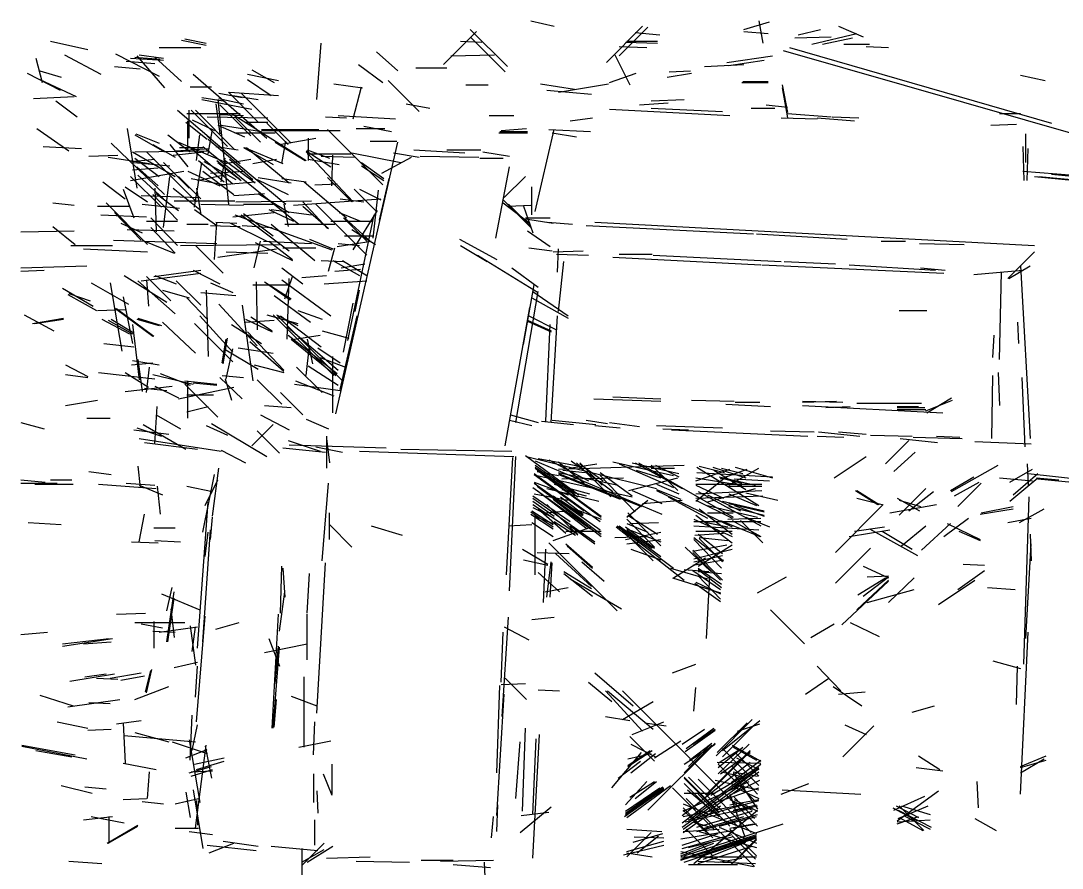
# Model space of a CAD drawing. Header units: metres. Extents: x 0 to 426, y 680 to 1000.
# Drawn here: x 0 to 244.5, y 801.1 to 1000 of the extents above; entities that cross this region are included whole.
import ezdxf

# ---------------------------------------------------------------- set-up
doc = ezdxf.new("R2010")
doc.units = ezdxf.units.M
for name, color, linetype in [('BRIDGE', 6, 'Continuous'), ('CREASE', 3, 'Continuous'), ('CUT', 7, 'Continuous'), ('FOLD', 1, 'Continuous'), ('SLOT', 5, 'Continuous')]:
    doc.layers.add(name, color=color, linetype=linetype)

msp = doc.modelspace()

# ---------------------------------------------------------------- linework, layer by layer
at = {"layer": 'BRIDGE'}
for p, q in [((166.25, 989.5), (174.5, 990.75)), ((4.5, 986.25), (13, 982.25)), ((148, 981.25), (155.75, 981.5)), ((171.5, 979.5), (177, 979.5)), ((36.5, 969.5), (44.25, 970)), ((44.5, 964.25), (52.5, 964.75)), ((66.25, 956.5), (72.25, 951.25)), ((52, 952), (59, 951.5)), ((48.25, 945.75), (58, 945.5)), ((66, 939.75), (71.75, 940.25)), ((0.75, 931), (7.75, 927.25)), ((52.75, 929.25), (59.5, 929.75)), ((64.75, 918.75), (70.75, 912.75)), ((67.5, 919), (74.5, 914.5)), ((191, 892.75), (198.5, 897.75)), ((238.5, 892.75), (243.75, 892.25)), ((24.75, 891.5), (31.5, 891)), ((196.25, 888), (202.25, 886.5)), ((121.5, 885.5), (128, 879.75)), ((190.75, 843.75), (197.5, 839.25)), ((40.25, 828.75), (41.5, 834.75)), ((143, 832), (148.75, 826.25))]:
    msp.add_line(p, q, dxfattribs=at)
at = {"layer": 'CREASE'}
for p, q in [((105.5, 998), (114.25, 989.25)), ((119.75, 1000), (125.25, 998.75)), ((137.5, 990.25), (146, 998.75)), ((140.5, 991.75), (147.25, 998.5)), ((169.75, 998), (175.75, 999.75)), ((173.25, 1000), (174.25, 994.75)), ((182.5, 996.75), (187.75, 998)), ((7, 995.25), (15.75, 993.25)), ((99.25, 989.75), (107, 997.5)), ((103.25, 995.25), (108.25, 995)), ((105.75, 996), (113.75, 988)), ((144.25, 997.25), (150, 996.75)), ((169.75, 997.5), (175.5, 997)), ((181.75, 996), (190.25, 996.25)), ((185.75, 994.5), (196.25, 997)), ((188.25, 994.5), (195.25, 996)), ((32.5, 993.75), (42.25, 993.75)), ((83.5, 992.75), (88.5, 988.25)), ((140.5, 994), (147, 993.75)), ((142, 995), (149.5, 994.75)), ((179, 993), (249.75, 972.75)), ((3.5, 991.25), (5, 985.5)), ((10.25, 992), (18.75, 987.5)), ((22.25, 992.25), (32.5, 987)), ((24.75, 990.5), (31.5, 990)), ((25.75, 991.25), (33.5, 990.75)), ((27.25, 991.75), (33.75, 984.25)), ((27.75, 992), (33.5, 991.25)), ((31.5, 991.5), (37.75, 985.75)), ((101, 991.75), (111.25, 992)), ((139.5, 992), (143, 985)), ((54.25, 988.5), (59.5, 985.5)), ((92.75, 989), (100, 989)), ((160.5, 989.25), (169.75, 989.75)), ((1.5, 987.75), (9.25, 983.75)), ((86.25, 986), (93.5, 978.75)), ((234.75, 987.25), (240.5, 986)), ((46.5, 983), (52, 982)), ((48.75, 983.25), (55.75, 976.25)), ((49, 983.25), (60.5, 982.5)), ((78, 977), (80, 984.5)), ((104.5, 985), (109.75, 985)), ((123.5, 983.75), (134, 982.75)), ((126.25, 983.25), (138, 985.25)), ((3, 981.75), (12.5, 982.25)), ((8.25, 981.25), (13.25, 977.5)), ((46.5, 981.75), (52.25, 980.5)), ((145.25, 980.25), (152, 980.75)), ((36.75, 979), (44.75, 972.25)), ((40, 979), (48.5, 970.5)), ((46.75, 980.25), (54, 973)), ((138.25, 979.25), (166.5, 977.75)), ((50.25, 977.5), (56.25, 971.5)), ((178.5, 977.25), (187, 977)), ((187, 977.25), (195.75, 976.5)), ((3.75, 974.75), (11.25, 969.5)), ((26.75, 973.25), (33.75, 969.25)), ((47, 975.5), (56.5, 974)), ((50.25, 973.75), (59.75, 973.75)), ((78.75, 974.75), (85.5, 974.75)), ((112.5, 974), (119, 974)), ((120.75, 955.25), (125.25, 974.5)), ((124.75, 973.75), (130.5, 972.75)), ((236, 966.75), (236, 973.5)), ((37, 971.5), (48.25, 966.75)), ((43.75, 973), (51.5, 966.5)), ((59.75, 971.5), (66.75, 967.25)), ((60.75, 971), (69.25, 972.5)), ((67.5, 972.5), (67.5, 967.25)), ((74, 907.75), (88.5, 971.5)), ((5.25, 970.5), (14.25, 970)), ((26.25, 969.25), (36.25, 963.5)), ((35.75, 968.5), (43, 969.25)), ((52.25, 970.25), (59.25, 966.25)), ((52.5, 970.25), (61.5, 966.5)), ((67.25, 968.75), (77.5, 968.75)), ((70.5, 968.25), (78.25, 968)), ((77.75, 969), (89.25, 966.75)), ((92.25, 969.75), (104.25, 969)), ((93.75, 968.25), (107.5, 968)), ((100, 969.75), (108, 969.75)), ((108.5, 969.25), (114.75, 968.25)), ((236.25, 962.5), (236.5, 970)), ((20.5, 968), (30.25, 966.5)), ((26.5, 966.75), (35, 966)), ((33.5, 966.75), (39.5, 960.75)), ((40.75, 956.25), (42.5, 966.75)), ((41.75, 967.25), (47.75, 962.25)), ((43, 967), (50.5, 962.75)), ((48, 967.25), (55, 962)), ((54.5, 966.5), (60, 967.5)), ((67.5, 967.5), (74.75, 966.25)), ((84.75, 964.25), (91.75, 968)), ((107.75, 967.75), (113.25, 967.75)), ((25.75, 963.5), (33, 956.25)), ((27.5, 963.75), (33.5, 958.25)), ((33.5, 951.5), (35, 963.5)), ((39.25, 964.75), (46.75, 961.25)), ((41.5, 962.5), (48.5, 964)), ((42.75, 964.75), (50, 959.25)), ((238, 963.5), (260.5, 961.25)), ((239, 963.5), (257, 961.75)), ((40, 963), (48, 961.5)), ((46.5, 961.5), (55, 962.25)), ((55.5, 962.75), (62.75, 959.25)), ((55.75, 963.25), (63.5, 962)), ((72, 963.25), (77.75, 957.5)), ((84.25, 953.25), (86.5, 963)), ((31, 959.25), (36.75, 953.25)), ((31.5, 960.75), (31.75, 950.5)), ((31.75, 959.5), (37, 955.5)), ((35.75, 960.75), (42, 955.75)), ((55.75, 959.5), (63, 955)), ((82.75, 949), (84, 960.25)), ((28.5, 957), (37.25, 956)), ((42.25, 957), (52.25, 956.75)), ((61.75, 957), (62.75, 951.75)), ((66.25, 957.5), (72, 951.25)), ((75, 958.25), (80.5, 957.5)), ((113.25, 958), (119.75, 951.5)), ((113.25, 957.25), (119.5, 952.5)), ((18.75, 954.5), (29.5, 954)), ((22, 955), (28.25, 948.5)), ((30.5, 953.75), (36.75, 947.25)), ((49.75, 954), (59.5, 955)), ((52.25, 954.75), (59.25, 949.5)), ((58.75, 955.75), (68.25, 954.5)), ((75.75, 953.75), (81.25, 948.25)), ((76, 953.75), (82, 948.25)), ((78, 946.25), (83.75, 955.5)), ((30.5, 951.5), (36.25, 945.5)), ((45.5, 944), (46, 952.75)), ((49.25, 952.5), (57.75, 948.25)), ((62, 952.25), (73.75, 952.25)), ((72.75, 953), (82.5, 953)), ((123.75, 952.75), (129.5, 952.25)), ((132.75, 952), (172, 950)), ((0, 950.5), (12.5, 950.75)), ((25, 951), (36, 950.75)), ((103, 948.75), (111.75, 944)), ((172.75, 950), (194, 948.75)), ((11.75, 947.25), (21.5, 947.25)), ((28.5, 948.5), (36, 945.5)), ((37.5, 947.25), (60.75, 947.5)), ((41, 947.25), (47.5, 940.75)), ((55, 948), (63.75, 943.75)), ((57, 948.25), (68.25, 947.75)), ((58.25, 948.25), (63.75, 944)), ((74.25, 947), (82.25, 948.25)), ((103.25, 947.25), (109.5, 943.5)), ((202, 948.25), (207.75, 948.25)), ((211, 947.75), (221.5, 947.5)), ((107.25, 945), (121.5, 936.25)), ((125, 945.75), (132, 946)), ((125.75, 945.25), (133.25, 945)), ((139, 944.5), (173.75, 942.75)), ((231.75, 939.5), (238, 945.75)), ((0, 941.25), (5.5, 941.5)), ((40.5, 941.5), (46.75, 938.25)), ((73.75, 941.25), (79.75, 941.75)), ((115.25, 942), (121.5, 937.5)), ((126.25, 931.75), (127.5, 943.5)), ((174, 942.75), (216.75, 940.75)), ((223.75, 940.5), (235.25, 941.5)), ((234.75, 942.5), (237, 902)), ((24.25, 940.25), (34.25, 934)), ((27.5, 939), (36.25, 931.25)), ((29.5, 940), (35.25, 934.25)), ((29.5, 939.25), (30, 933)), ((36.5, 939), (42.25, 933.25)), ((71.25, 938.25), (81.25, 939)), ((9.75, 937.25), (17, 933)), ((16.5, 938.5), (25.25, 933.5)), ((33.25, 936.75), (39.5, 935)), ((54.5, 938), (63.25, 938)), ((55.25, 938.75), (55.5, 927.5)), ((78.5, 931.75), (79.5, 936.75)), ((120.25, 936.5), (128.5, 930.75)), ((11, 935.75), (17.75, 932)), ((11.25, 936), (16.25, 934.25)), ((24, 935.25), (26.25, 924.25)), ((42.25, 936.25), (50.5, 935.5)), ((59.5, 935.5), (68, 929.25)), ((120, 935), (128.5, 930.25)), ((18, 932), (24.5, 932.25)), ((22.25, 932.5), (31, 926)), ((22.5, 932.5), (31.25, 926)), ((75.75, 922.25), (78, 933.75)), ((2.75, 929), (10, 930.25)), ((3.25, 929), (10, 930)), ((21.25, 930), (26.5, 926.75)), ((42, 930.75), (49.75, 922.25)), ((57.75, 931), (65, 929)), ((61, 930.75), (70.5, 923.5)), ((75, 913.5), (79, 930.75)), ((119, 929.5), (124.5, 927)), ((124.5, 905.75), (126, 930.75)), ((49.5, 928.75), (56.5, 924.25)), ((53.25, 927), (61.75, 918)), ((19.5, 924.25), (26.5, 923.5)), ((53.75, 924.75), (61.75, 917.75)), ((64.25, 925.25), (70.25, 926.25)), ((67.25, 925.25), (68.5, 919.5)), ((47.75, 923), (55.75, 918.25)), ((51, 923.25), (59.25, 922)), ((27.5, 920.5), (28.5, 913)), ((10.5, 917), (15.75, 916.25)), ((18.25, 917.5), (31.5, 916)), ((31, 917), (40.5, 914.75)), ((32.75, 917.25), (39.75, 914.5)), ((229.5, 917.5), (229.75, 909.75)), ((38.5, 915.5), (46, 914.75)), ((38.5, 914.75), (46.25, 907)), ((39.25, 906.75), (39.25, 915.5)), ((40.5, 915), (46, 914.5)), ((48, 916), (49.5, 911)), ((55.5, 915.75), (61.25, 910)), ((64.25, 914.75), (75, 913.25)), ((64.5, 915.5), (73.5, 912)), ((24.5, 913), (35.5, 914.25)), ((134.5, 911.25), (150.25, 910.75)), ((165.5, 910), (176, 909.5)), ((183.5, 910.75), (193, 910.5)), ((183.5, 910.5), (191.5, 910.75)), ((183.5, 909.75), (216.5, 908)), ((212.5, 908.5), (218.75, 911)), ((212.75, 908), (218.5, 911.5)), ((31.5, 900.75), (32, 909.5)), ((31.75, 907.5), (37.5, 904.25)), ((56.25, 907.5), (63, 904)), ((115, 907.5), (121.5, 905.75)), ((189, 909.25), (194.75, 909.5)), ((205.75, 909.5), (210.75, 909.5)), ((205.75, 909.25), (212.25, 909.25)), ((205.75, 908.75), (212.5, 908.75)), ((28.75, 905.25), (38.75, 899.5)), ((43.5, 905), (48.5, 902.75)), ((122.25, 906), (129.75, 905.25)), ((124.75, 906.25), (135, 905.25)), ((134.75, 905), (140.75, 904.5)), ((138.25, 905.75), (145.25, 904.75)), ((26.5, 904), (34.75, 903)), ((71.75, 902.5), (71.75, 895)), ((150.75, 904.25), (156.75, 904)), ((152.75, 904), (184.75, 902.5)), ((187, 902.5), (193.25, 902.25)), ((187.25, 903.5), (197, 902.5)), ((209.5, 902.25), (221, 902)), ((62.75, 901.5), (70.25, 899)), ((203, 896), (208.5, 901.5)), ((206.5, 902), (215.25, 901)), ((224, 901.25), (237.25, 900.75)), ((61.5, 899.75), (71.5, 898.75)), ((27.5, 895.5), (28, 890.5)), ((45, 883.75), (46.5, 895)), ((120.75, 895.75), (130, 889.25)), ((120.75, 895.25), (130.75, 888.25)), ((121.5, 897.25), (132.5, 895.25)), ((124, 897), (133.25, 892)), ((126.25, 896.5), (132.25, 891.5)), ((129.25, 896.75), (139, 889.5)), ((130.5, 896.25), (138.5, 888.25)), ((131.25, 896.25), (136.5, 891)), ((131.25, 896), (136.75, 892)), ((143.5, 896.25), (154.5, 893.75)), ((148, 895.75), (154.25, 889.75)), ((162.5, 895.25), (170.25, 892.75)), ((166.25, 891), (173.25, 895)), ((167.75, 895.25), (176.5, 892.75)), ((127.25, 894.5), (132.5, 894)), ((136, 894), (143.5, 888.5)), ((136, 893.25), (144.25, 884.75)), ((142.75, 889.75), (154.25, 892.75)), ((158.5, 892), (166.5, 894.75)), ((158.5, 887.25), (165.5, 893)), ((158.5, 892.75), (169.25, 891)), ((162.75, 894.5), (170.25, 890)), ((164, 893), (172.5, 891)), ((167.5, 892.5), (175.75, 892)), ((229.75, 892.75), (237.5, 892)), ((232.25, 887.25), (238.75, 892.75)), ((233, 888.75), (238.75, 893.75)), ((236.5, 893.75), (254.75, 891.75)), ((238.75, 892.5), (251.25, 891.25)), ((0, 891.5), (8.5, 891.5)), ((3.25, 891.25), (12.25, 891.25)), ((27.75, 891), (33.25, 888.75)), ((39, 890.75), (45, 889.5)), ((120.5, 891.75), (128.5, 888.75)), ((125.25, 891.25), (133.5, 889)), ((161, 887), (172.5, 890.25)), ((166.25, 890.75), (174, 890.75)), ((206.25, 884), (212.5, 890.25)), ((219.25, 888.5), (225, 891.75)), ((220, 886), (225.5, 891.5)), ((120.25, 888.5), (129, 882.5)), ((120.5, 889), (128.5, 887.5)), ((125, 888.5), (131.75, 883.75)), ((143.5, 889.75), (150.5, 886.75)), ((152, 888.25), (161.25, 883.25)), ((161.25, 888.75), (169, 885)), ((170.25, 889.25), (177.75, 887.5)), ((205.75, 888), (211, 885)), ((123.5, 886.5), (130.75, 879.25)), ((146, 886.75), (155.25, 887.5)), ((158.5, 887.5), (167, 883.25)), ((159.25, 885.5), (167, 879.5)), ((161.25, 886.25), (173, 883.5)), ((164.75, 887.25), (174.5, 885)), ((166.25, 886.75), (174.5, 884.75)), ((166.25, 886), (174.5, 884)), ((167.5, 886.25), (174.5, 883.75)), ((204, 884.5), (215, 886.5)), ((225.25, 884.25), (233, 885.5)), ((44.5, 878.25), (45, 883.5)), ((72.5, 878.25), (72.5, 884.5)), ((142.25, 883), (148.75, 876.5)), ((142.5, 884.5), (150.25, 876.75)), ((142.5, 884), (149.5, 879.5)), ((158, 883), (167, 879)), ((158.5, 884), (167, 877.5)), ((161.25, 884.5), (167.25, 884.5)), ((164.25, 882.75), (173.5, 879)), ((166, 883), (173.75, 883.25)), ((167, 882.75), (173.75, 879)), ((169, 882.75), (174.25, 877.5)), ((170.25, 883.5), (175.75, 881.25)), ((42.75, 854.25), (44.5, 880.5)), ((82.25, 881.5), (89.5, 879.25)), ((125, 878), (134, 881.25)), ((128, 880.25), (136.25, 880.25)), ((140.5, 881.5), (150.25, 874.25)), ((140.5, 881.25), (148.5, 873.25)), ((142, 881.25), (148.75, 876.25)), ((142.25, 880.75), (150.25, 877.75)), ((158, 881.5), (173.25, 880.5)), ((158.5, 880.25), (167, 880.25)), ((194.5, 879), (204, 880.5)), ((202.25, 880.25), (209.25, 876)), ((206.75, 876.75), (212.5, 881.5)), ((211.5, 875.75), (218.25, 882)), ((217.5, 882), (225.25, 878.25)), ((220.25, 880.25), (225.25, 878)), ((43.25, 874.25), (44, 880)), ((139.5, 878.75), (147.25, 879)), ((142, 878.25), (150.25, 880)), ((142.25, 877.25), (150.25, 878.25)), ((158, 878.75), (165, 873.25)), ((158, 878.25), (164.5, 871.5)), ((158.25, 879.25), (165, 879.75)), ((159.25, 878.75), (166, 878)), ((159.25, 878.5), (164.75, 873)), ((237, 879.5), (237.25, 873.25)), ((128, 877.25), (134.25, 871.75)), ((128.25, 876.75), (134.25, 871.5)), ((156, 876.5), (162, 870.75)), ((157.75, 875.5), (165.75, 877)), ((157.75, 875.75), (164.75, 868.75)), ((158, 873.75), (167, 876)), ((159, 872), (167, 877)), ((191.25, 868), (199.5, 876.25)), ((121.25, 875.25), (128.75, 875)), ((123.5, 864.75), (124.5, 873)), ((125.5, 875), (134, 867.25)), ((153.25, 869.25), (160.75, 874)), ((157.75, 875.25), (164.25, 868.75)), ((61, 861), (61.25, 872)), ((61.5, 871.5), (62, 864.75)), ((69.5, 837.5), (71.5, 872.75)), ((121.5, 870.5), (126.5, 866)), ((124.25, 864.75), (124.75, 872.75)), ((127.5, 870.75), (134, 866.75)), ((152.5, 871.5), (161.25, 869)), ((157.75, 871), (164.25, 866.5)), ((197.75, 872), (203.75, 869.25)), ((220, 866.5), (226.25, 871)), ((221.25, 872.5), (226.25, 872.25)), ((127.5, 870.25), (134.25, 865)), ((153, 869.25), (164.25, 865.75)), ((159, 869.75), (164.25, 864.25)), ((161, 855), (161.75, 869.75)), ((196.25, 861.75), (203.75, 868.75)), ((196.5, 865.25), (203, 869.25)), ((203.75, 863.5), (209.75, 869.25)), ((215.5, 863), (224, 868.75)), ((34.25, 854.25), (36, 866)), ((60.75, 856.75), (62, 866)), ((123, 866), (128.5, 867)), ((198.75, 863.5), (209.75, 866.5)), ((33, 865.5), (42, 861.75)), ((34.5, 854.25), (36, 864.5)), ((22.5, 860.75), (29.25, 861)), ((59, 834), (60.5, 860.75)), ((26.75, 858.75), (38.5, 858.75)), ((31.25, 859), (31.25, 852.75)), ((41.25, 835.5), (43.25, 860.25)), ((113, 836.75), (114.5, 860)), ((194.75, 858.75), (201.5, 855.5)), ((32.5, 856.5), (41.5, 857.75)), ((9.75, 853.25), (21.5, 855)), ((9.75, 853.75), (20.75, 855)), ((14.75, 853.75), (21.25, 854.25)), ((57.25, 851.75), (67.25, 853.75)), ((58.25, 855), (60.75, 848.5)), ((59.25, 834), (60.75, 853)), ((59.75, 844.5), (60.5, 853.25)), ((41, 841.25), (41.5, 848.5)), ((187, 848.5), (192.5, 842.75)), ((228.25, 849.75), (234.75, 848)), ((233.75, 839.5), (234, 848.5)), ((11.5, 845), (22, 846.75)), ((23.5, 845.25), (29, 846.25)), ((66.5, 829.5), (66.5, 846)), ((134.75, 847), (143.75, 839.25)), ((17.75, 845.75), (22.75, 845.5)), ((26.75, 840.75), (34.75, 843.75)), ((4.5, 841.75), (12.25, 839.25)), ((63.5, 841.5), (69.5, 839.25)), ((111.75, 813.5), (113.5, 842)), ((11, 839), (23.25, 840.75)), ((16, 840), (21, 839.75)), ((59.5, 834.25), (60, 840.75)), ((141.25, 836), (148.5, 840.25)), ((39.75, 826.5), (40.25, 837)), ((24, 835.25), (24.5, 825.75)), ((68.75, 827.75), (69, 835.5)), ((143.5, 832.5), (151, 835.5)), ((156.25, 829.25), (162.75, 834)), ((163.25, 827.5), (171.75, 836)), ((163.5, 828.25), (170.5, 835.25)), ((164.75, 828.75), (173.5, 835.75)), ((164.75, 827.25), (171.75, 834.25)), ((168.25, 833.25), (173.5, 835)), ((193, 827.25), (200.25, 834.5)), ((193.5, 834.75), (198.5, 832.5)), ((24.25, 832.25), (41, 830.75)), ((26.75, 833), (34.75, 830.75)), ((156, 828.5), (163, 833.5)), ((0.25, 830), (12.75, 827.75)), ((35.5, 830.75), (43.75, 828)), ((43.25, 829.75), (44.75, 822.25)), ((65.25, 829.5), (72.75, 831)), ((155.75, 825.5), (163, 830.25)), ((155.75, 823.5), (162.25, 830)), ((163.75, 823.25), (171, 830.25)), ((164.75, 829.25), (173.25, 820.5)), ((167, 830), (173.75, 826.25)), ((3.5, 828.75), (12, 827.25)), ((40.75, 825.5), (47.75, 827)), ((138.75, 820), (145.75, 828.25)), ((142.5, 825.25), (147.75, 828.75)), ((164.25, 823.25), (171.25, 828.25)), ((166.75, 821.25), (173.75, 826.5)), ((167.75, 828.25), (173.25, 822.75)), ((234.75, 825), (240.75, 827.5)), ((24, 825.75), (31.75, 824.25)), ((40, 822.75), (45, 824.25)), ((40, 823.75), (45, 824)), ((41.25, 824.25), (47.75, 826.25)), ((140.25, 822.25), (145.5, 826.25)), ((162, 818.25), (172.25, 824.25)), ((163.5, 826), (173.75, 825.75)), ((163.75, 825.5), (172.5, 816.75)), ((167, 825), (173, 818.5)), ((167.75, 820.25), (173.25, 824.5)), ((210.25, 824.75), (216.5, 824)), ((68.75, 823.25), (68.75, 816.5)), ((155.75, 822.5), (164, 814.25)), ((155.75, 822.25), (164, 814)), ((163, 821.75), (173.25, 819.5)), ((167.25, 823.5), (173, 815)), ((167.5, 818.75), (173.5, 821.75)), ((9.5, 820.5), (16.75, 818.75)), ((40.5, 819.5), (42.75, 805.75)), ((69.5, 819.25), (69.75, 814)), ((141.75, 813.25), (151, 819.75)), ((142, 814), (150.75, 820.25)), ((142, 814.5), (150, 820)), ((142, 813.75), (151, 820)), ((155.75, 821), (162.75, 814)), ((156.5, 819.5), (164, 813.25)), ((163, 816.5), (173.25, 820)), ((178.5, 818.5), (185, 821)), ((205.75, 812.25), (215.5, 819.25)), ((224.5, 821.5), (224.75, 815.25)), ((159, 818.5), (166.5, 811)), ((166.5, 818.5), (170, 808.5)), ((167.5, 817.75), (172.25, 812.75)), ((205, 814.75), (212.25, 818)), ((111.75, 809.75), (112, 816)), ((117.5, 813.5), (124, 814.25)), ((155.5, 809.5), (164.25, 815.75)), ((155.5, 815.25), (162.5, 808.25)), ((155.5, 814.75), (161, 809.5)), ((204.75, 815.25), (210, 812.5)), ((205.5, 815.75), (210.75, 813)), ((206, 812.75), (213, 815.75)), ((206, 814.75), (213.75, 810.75)), ((206.25, 815.75), (212, 810)), ((14.75, 812.5), (21.5, 813.25)), ((16.5, 813.25), (24.25, 811.75)), ((20.75, 807), (20.75, 813.25)), ((69, 806.5), (69, 812.5)), ((157.75, 812), (162.75, 810.5)), ((160.5, 810.5), (169.75, 813.25)), ((164, 811), (172.75, 813.25)), ((205.75, 812), (213.5, 812.5)), ((20.25, 807), (27.5, 811.25)), ((20.5, 807), (27.5, 811)), ((39.5, 809.75), (45, 809)), ((142.25, 810.25), (150.5, 809.75)), ((142.25, 803.75), (148, 809.5)), ((155, 808), (167, 810)), ((155.5, 809.75), (164, 810.25)), ((156.25, 810.25), (162.5, 804)), ((164, 810.75), (172.75, 807)), ((166.5, 810.5), (172, 811.5)), ((166.5, 810.25), (172.75, 804)), ((44.25, 804.75), (50, 807)), ((142.25, 805), (151, 807.5)), ((144.75, 804.75), (149.75, 808.75)), ((155, 804.5), (162.75, 807.5)), ((155, 804), (162.75, 807)), ((155.25, 806.5), (163.75, 809.25)), ((155.25, 805.75), (167, 809)), ((156.75, 806), (167, 808.5)), ((160.25, 803.25), (170.25, 807.25)), ((166.75, 802), (172.75, 808)), ((167, 808.75), (172.5, 803.25)), ((43.75, 806.5), (55.25, 805.25)), ((141.5, 804.25), (151, 806.5)), ((142.25, 804.75), (148.25, 803.75)), ((11.25, 802.75), (19, 802.25)), ((78.75, 802.75), (91.25, 802.5)), ((101.5, 802), (110.25, 801.25)), ((156.75, 802), (168.25, 802)), ((159, 802.75), (172.5, 802.25))]:
    msp.add_line(p, q, dxfattribs=at)
at = {"layer": 'CUT'}
for p, q in [((69.5, 981.5), (70.5, 994.75)), ((180.5, 993.75), (242, 976)), ((40.5, 987.5), (57.75, 972.5)), ((51.75, 983), (63.5, 971.25)), ((46.25, 981.5), (48.75, 957)), ((39, 978.25), (51.5, 978.25)), ((41, 979), (50.25, 969.75)), ((49.5, 978.25), (67, 967.25)), ((148, 979.5), (164.75, 978.75)), ((43.75, 977.5), (58, 977.25)), ((74.5, 977.75), (88, 977)), ((25, 974.75), (27.25, 960.75)), ((56.5, 974.5), (70, 974.5)), ((56.5, 974.25), (75, 974.25)), ((72, 974.5), (85, 961.5)), ((21.25, 971.25), (33.75, 959.25)), ((44, 972.25), (62.25, 957)), ((26.75, 969.25), (43.75, 969.5)), ((29.5, 969.25), (41.25, 957.5)), ((39.5, 970.5), (49.75, 961.75)), ((42.75, 970.5), (65.25, 952.25)), ((53, 970.25), (63, 962)), ((67, 969.25), (78, 957.5)), ((25.75, 962.5), (38.25, 964.75)), ((235.25, 964.75), (247.25, 963.75)), ((66.5, 962.25), (76.5, 953.75)), ((28.25, 959), (42, 958.5)), ((20, 957.25), (29.75, 947.5)), ((36, 957.75), (50.25, 957.75)), ((50.5, 957.5), (68.25, 957.75)), ((64, 956.75), (84.5, 958.25)), ((69.25, 957), (81.25, 945)), ((50.25, 954.5), (73, 946.25)), ((51.75, 954.5), (63, 946)), ((76.75, 925), (83, 954.5)), ((58.75, 952.25), (69, 943.75)), ((14.75, 946.5), (29.75, 945.75)), ((21.75, 948.5), (46, 947.75)), ((46.25, 944.5), (60, 946.5)), ((61.5, 946.75), (69.25, 946.75)), ((0, 942), (15.5, 942.5)), ((31.25, 940), (42.25, 941.5)), ((61.25, 939.25), (72.75, 930.75)), ((62.5, 925.25), (63, 939.5)), ((229.75, 920.5), (230.25, 941)), ((21, 938.5), (23.75, 922.5)), ((43.5, 936.75), (44, 921.25)), ((46.5, 933.5), (55.5, 923.75)), ((52, 933.25), (54.5, 915.5)), ((33.25, 929.25), (41, 922)), ((59.25, 931), (73.5, 916.75)), ((60.25, 930.75), (75.5, 915.5)), ((26.25, 928.75), (27.75, 915.75)), ((40.75, 929), (49.75, 920)), ((62.75, 928), (74.5, 918)), ((123.25, 906), (124.25, 928.75)), ((62.75, 926.25), (74.25, 917.25)), ((63.5, 925.25), (74, 916.75)), ((73.25, 908), (73.25, 921.25)), ((37, 911.25), (50, 914)), ((10.5, 909.75), (18, 911)), ((157.5, 911), (167.5, 910.75)), ((44.75, 905.5), (57.75, 897.75)), ((149.25, 905), (164.75, 904.5)), ((27.75, 902), (47, 899)), ((29, 901), (41.5, 899.5)), ((63, 900.5), (85.75, 899.75)), ((114, 870), (115.5, 897.5)), ((114.75, 866.25), (116.25, 897.75)), ((118.5, 898), (131, 888.75)), ((118.75, 897.75), (149.25, 890.25)), ((120.75, 896.75), (150.5, 884.25)), ((120.75, 895), (136.25, 883.75)), ((126.25, 894.75), (155.75, 895.75)), ((139, 896.5), (153.25, 893.25)), ((140.5, 896), (153.25, 890.5)), ((144.25, 896.25), (155.25, 890.25)), ((145, 896.25), (167.25, 883.5)), ((158.75, 895.25), (173.25, 886.25)), ((218.5, 889.5), (229.5, 895.75)), ((42.75, 880), (45.5, 893.5)), ((120.5, 893.75), (136, 882.5)), ((120.5, 893.5), (132.25, 885)), ((121.25, 894.5), (136.25, 883.5)), ((121.25, 893.25), (143.5, 888.25)), ((126.25, 894), (140.25, 891)), ((126.25, 893.75), (145.75, 886)), ((126.25, 893.5), (140.75, 887.75)), ((127, 892.5), (141.5, 892.75)), ((120.25, 890.5), (133.75, 880.75)), ((120.5, 891.5), (136, 880.5)), ((121.25, 890.75), (136.25, 879.5)), ((123.5, 890.25), (135.75, 887.25)), ((158.5, 891.25), (174, 891.25)), ((120.25, 888), (134.75, 877.75)), ((121.25, 889.75), (133, 880.75)), ((125, 887.75), (136.25, 879)), ((149.25, 889.75), (167, 881.25)), ((158.5, 889), (174, 889.75)), ((158.5, 888), (174.25, 888.5)), ((159, 889.5), (173.75, 881.5)), ((235.5, 849), (236.75, 888.25)), ((41.5, 852.75), (44, 887)), ((120.25, 886.5), (130.75, 879.5)), ((191.25, 875.25), (202.5, 886.5)), ((225.5, 884.5), (233, 886)), ((120.75, 870), (120.75, 884)), ((139.75, 881.25), (155.75, 868.75)), ((140, 881.5), (153.25, 871.5)), ((158, 882.5), (173.75, 882.5)), ((199.25, 880.75), (210.5, 874.5)), ((122.75, 863.5), (123.25, 876)), ((124, 877.5), (140, 861.5)), ((236, 855), (237.25, 877.25)), ((129, 869), (141, 862)), ((173, 865.75), (179.75, 869.5)), ((192.75, 858.25), (203.75, 868.5)), ((39.75, 858), (41, 848.75)), ((112.75, 844.75), (113.25, 856.5)), ((234.75, 818.5), (236.5, 856.5)), ((137.25, 842.75), (146, 833.25)), ((137.75, 842.75), (148.5, 833.75)), ((141.25, 842.75), (173, 811)), ((117.75, 814.5), (118.5, 834)), ((120.25, 813.75), (121, 831.5)), ((39.5, 831.25), (42, 816.5)), ((41, 810.5), (43.5, 830)), ((116.25, 817.5), (117.25, 830.75)), ((147.25, 814.75), (163, 830.5)), ((161, 818.5), (171.25, 828.75)), ((161, 818.25), (171.25, 828.5)), ((155.25, 813.5), (171.25, 826)), ((155.25, 811.75), (173.75, 825.5)), ((157, 812.5), (173.25, 824.75)), ((155.25, 810.75), (173.25, 823.75)), ((156.75, 822.5), (168.5, 810.75)), ((159, 822), (171.5, 809.5)), ((142.25, 813), (152.5, 820.5)), ((153, 820), (162.75, 810.25)), ((155.5, 814.5), (171, 821.5)), ((155.5, 810.25), (169.75, 820.5)), ((156.25, 817.5), (172.25, 801.5)), ((156.75, 812.5), (173.25, 817)), ((117.25, 809.5), (124.5, 815.5)), ((155.5, 816.25), (172.75, 809.25)), ((155.5, 813.25), (169, 816)), ((156, 812), (173, 815.75)), ((158, 802.25), (173, 814.75)), ((158.75, 810.75), (171.75, 814.5)), ((158.75, 809.75), (173, 813.75)), ((155.75, 804), (179, 811.5)), ((159.25, 809.75), (172.75, 806)), ((47.5, 807.5), (55.75, 806.25)), ((155, 803.25), (172.75, 809)), ((155, 803), (172.75, 808.75)), ((155.75, 802.5), (172.75, 808.25)), ((159.25, 804), (172.75, 808.5)), ((155, 805), (172, 801.5)), ((159, 802.25), (171.75, 806.25)), ((98.5, 802.75), (111, 803)), ((108.75, 802.5), (110.75, 763.5)), ((155, 803.75), (172.75, 803.75))]:
    msp.add_line(p, q, dxfattribs=at)
at = {"layer": 'FOLD'}
for p, q in [((198.5, 994), (203.75, 993.75)), ((152.25, 988), (157.25, 988.25)), ((122, 985.25), (130, 984)), ((180, 978.25), (190.25, 977.5)), ((190.5, 977.5), (196.75, 977.25)), ((124, 974.5), (133.75, 974)), ((235.25, 970.5), (235.5, 962.5)), ((111.5, 949), (114.75, 965.75)), ((242, 964), (257, 962.5)), ((134.75, 952.75), (238, 947.25)), ((140.5, 945.25), (148.25, 945.25)), ((148.5, 945), (178.5, 943.5)), ((179.25, 943.5), (191.25, 943)), ((194.5, 942.75), (214.75, 941.5)), ((211.25, 942), (217, 941.5)), ((28.25, 939), (42.25, 940.75)), ((116.25, 905.75), (121.5, 936.5)), ((118, 924), (120.5, 938)), ((113.75, 900.25), (119.5, 932.75)), ((228, 902), (228.25, 916.75)), ((235, 916.25), (235.75, 900)), ((139, 911.75), (150.25, 911.25)), ((167.75, 910.5), (173.5, 910.5)), ((196.25, 910.25), (211.5, 910.25)), ((0, 905.75), (5.5, 904.25)), ((132.75, 906.25), (137.75, 905.5)), ((176, 903.75), (186.25, 903.5)), ((199.5, 902.75), (209.25, 902.5)), ((215, 902.5), (220.5, 902.25)), ((79.5, 899), (115.75, 897.75)), ((89.25, 899.5), (115.25, 899)), ((158.75, 894), (176.5, 893)), ((7, 892.25), (12, 892.25)), ((18.25, 891.25), (31.75, 890.25)), ((70.75, 873.25), (72.25, 891.5)), ((1.75, 882.25), (9.5, 881.75)), ((159, 870.75), (164.5, 870.25)), ((67.25, 861), (67.75, 870.25)), ((198.75, 869.5), (203.75, 869.75)), ((67.25, 850), (67.25, 860.75)), ((111.75, 823.5), (112.5, 844)), ((112.75, 844.25), (118.5, 844.5)), ((158, 838), (158.5, 843.5)), ((120.25, 803.5), (121.75, 832.5)), ((0.25, 829.75), (15.5, 826.75)), ((234.75, 823.5), (240.25, 826.75)), ((29.75, 817.5), (30.25, 823.75)), ((15, 820.25), (20, 819.75)), ((178.75, 819.5), (197.25, 818.5)), ((110.5, 808.25), (111, 813.25)), ((58.75, 806.25), (69.75, 805.25)), ((66, 805.75), (66, 797)), ((94, 803), (101.5, 803))]:
    msp.add_line(p, q, dxfattribs=at)
at = {"layer": 'SLOT'}
for p, q in [((192, 998.75), (197.75, 996.25)), ((37.75, 995.5), (43.5, 994.25)), ((38.5, 995.75), (43.5, 994.75)), ((142.25, 995.25), (149.5, 995.25)), ((193.25, 994.5), (199.25, 994.5)), ((26.75, 991.5), (32.75, 991)), ((165.75, 990.25), (176.5, 991.75)), ((4.5, 988.25), (9.5, 986.75)), ((22, 989.25), (28, 988.75)), ((79.25, 989.75), (85, 985.5)), ((53.25, 987.5), (60.5, 986)), ((53.25, 986.25), (58.75, 982.5)), ((138.25, 985.5), (144.5, 987.75)), ((151.75, 986.75), (157.5, 987.75)), ((169.25, 985.5), (175.5, 985.5)), ((169.5, 985.75), (175.5, 985.75)), ((39.75, 984.5), (44.75, 984.5)), ((73.5, 985.25), (80.25, 984.25)), ((178.75, 985), (180, 978.5)), ((178.75, 984.25), (180, 977.25)), ((42.5, 982), (47.5, 981.25)), ((42.5, 981.5), (54.25, 979.25)), ((45.75, 980.5), (46.75, 973.5)), ((49.75, 982.5), (55.75, 981.5)), ((90.5, 980.5), (96, 979.5)), ((39.5, 972.5), (39.5, 979)), ((46.75, 978), (52.25, 977.75)), ((175, 980.25), (180, 979.75)), ((229.75, 978.25), (234.75, 978.25)), ((38.75, 976.25), (43.75, 972.25)), ((39.25, 969.75), (39.25, 976.5)), ((40.25, 976.75), (45.5, 974.25)), ((53, 976.25), (58, 976.25)), ((57.75, 976), (62.75, 971)), ((71.5, 977.5), (76.5, 977.25)), ((110, 977.75), (115.75, 977.75)), ((129, 976.5), (134.25, 977.25)), ((227.75, 975.5), (233.75, 975.75)), ((27, 973.5), (32.5, 971.25)), ((34.5, 973.25), (39.75, 969.25)), ((41.25, 967.25), (42, 973.25)), ((44, 968.75), (45, 974.5)), ((46.25, 975.5), (52.5, 972.75)), ((80.5, 975.25), (87, 974)), ((112.25, 973.75), (119, 973.75)), ((112.75, 974.25), (118.75, 974.75)), ((31, 971), (36.25, 968)), ((35, 971), (39.25, 965.75)), ((61.25, 966.5), (62.25, 971.75)), ((82, 971.75), (88.25, 971.75)), ((16, 968.25), (22.75, 968.5)), ((37.25, 970.25), (42.75, 970.25)), ((45.75, 970.5), (51, 969.75)), ((67, 969.5), (72.75, 965.75)), ((67.25, 969.75), (72.5, 967.75)), ((73, 961.25), (73.25, 968.5)), ((87.5, 969), (93.5, 968)), ((26, 967), (31.5, 967.5)), ((26.75, 967.75), (32.5, 963.5)), ((46, 967.25), (51.5, 962.75)), ((46.25, 966.75), (51.75, 962.5)), ((47, 962.25), (48, 967.75)), ((48, 966.5), (54, 967.5)), ((49, 967.5), (54.5, 962.75)), ((80, 966.75), (85.25, 963)), ((80, 966), (85.25, 962.5)), ((26.25, 965), (32.25, 965.5)), ((27.25, 965.75), (32.25, 961.25)), ((37, 963.5), (42.25, 958.25)), ((113.5, 958.5), (118.5, 963.5)), ((19.25, 962.25), (24.5, 958.25)), ((24.5, 961), (29.75, 957.5)), ((61.25, 963), (67, 962.25)), ((69, 961.5), (74.25, 961.75)), ((120, 954.5), (120, 961)), ((24, 960.5), (26.5, 953.75)), ((41.25, 960.75), (42.25, 954.5)), ((50, 959), (57.25, 959.5)), ((78.25, 960.5), (83.5, 955.25)), ((79.5, 960.5), (84.5, 958)), ((7.5, 957.25), (12.5, 956.75)), ((18, 956.5), (25.5, 956.5)), ((52.25, 957), (59.25, 957)), ((114.5, 957), (119.75, 951.75)), ((114.5, 956.5), (119.75, 956.75)), ((118, 956.5), (120.25, 950.25)), ((40.75, 955.75), (46, 952)), ((58.25, 955.75), (64, 953)), ((74.75, 955), (79.75, 953)), ((118.5, 953.75), (124.25, 953.75)), ((7.5, 951.75), (12.75, 947.5)), ((23.5, 952.5), (28.5, 950.25)), ((29.5, 953), (36.75, 953)), ((39, 952.25), (44, 952.25)), ((44.5, 952), (51.5, 951.75)), ((45.75, 952.75), (50.75, 952.5)), ((118.5, 953.5), (125, 952.5)), ((67.75, 948.75), (73.25, 946.5)), ((76, 949.5), (82.75, 949.5)), ((77.75, 951), (83.25, 947.5)), ((119, 950.75), (124.25, 947)), ((54.75, 942), (56.25, 948.25)), ((72.25, 941.25), (73.75, 946.75)), ((74.5, 947.75), (79.5, 947.25)), ((119.25, 946.75), (124.75, 946)), ((126, 941), (126.25, 946.5)), ((61.25, 942), (66.25, 938.25)), ((70.5, 943.75), (75.75, 943.5)), ((73.25, 943.75), (79.5, 940.25)), ((75.25, 942), (80.75, 943)), ((75.5, 943.75), (81.25, 940.25)), ((232, 939.5), (237, 942.5)), ((31.5, 940.25), (36.5, 938.25)), ((62, 934.75), (63.75, 940)), ((44.5, 938.5), (49.75, 936.25)), ((57.25, 938.75), (63.5, 934.75)), ((58.25, 938), (63.25, 934.5)), ((39, 935), (43.75, 930)), ((65, 932), (70.75, 930)), ((206.25, 932), (212.75, 932)), ((19, 930), (25.5, 926.5)), ((20.5, 929.75), (26.25, 926.5)), ((27.25, 930), (32.5, 928.5)), ((27.5, 930.25), (33, 928.5)), ((52.75, 930), (59, 927)), ((54, 930.5), (59, 927.25)), ((60, 931), (65, 928.5)), ((119, 929.75), (124.5, 927.25)), ((119.25, 930.75), (125.75, 927.5)), ((234, 929.25), (234.25, 924.25)), ((70.75, 927.25), (77, 925.5)), ((47.25, 919.75), (48.25, 925.25)), ((47.5, 919.5), (48.5, 925.5)), ((228.25, 921), (228.5, 926.25)), ((48.25, 916), (49.75, 923)), ((67, 916.75), (67.75, 923.75)), ((69.75, 923.25), (75, 919.75)), ((26, 919.25), (31, 919.75)), ((26.25, 920.25), (32.5, 919.25)), ((70.25, 921), (76.25, 918.75)), ((10.5, 919.25), (15.75, 916.5)), ((24.5, 917.5), (30, 914)), ((29.5, 912.75), (30.25, 918.75)), ((54.75, 919.25), (61.75, 917.5)), ((46.75, 916.25), (52, 911.25)), ((47.25, 916.75), (52.25, 916.25)), ((29, 913.75), (34.25, 913.25)), ((31.5, 914.25), (37, 911.5)), ((39, 912.25), (45.25, 912.25)), ((61, 912.75), (66.25, 907.5)), ((57.25, 909.75), (63.5, 909.25)), ((39, 908.25), (44, 909.5)), ((15.5, 906.75), (21, 906.75)), ((54.25, 900.25), (59.25, 905.25)), ((67, 906.5), (72.25, 904.25)), ((114.75, 906.25), (120, 905)), ((27.25, 904.5), (33, 902.5)), ((55.5, 903.75), (60.75, 898.5)), ((192, 903.5), (198.5, 903)), ((69.25, 900), (75.5, 898.75)), ((71.75, 902), (72.5, 896.25)), ((47, 899.25), (52.75, 896.25)), ((205, 894.25), (210, 898.75)), ((128.75, 895), (135.25, 896)), ((148, 895), (153.5, 895)), ((149, 895.75), (154.5, 893)), ((159.25, 895.5), (165.25, 894)), ((164.5, 895), (169.5, 893.75)), ((236.25, 896), (236.5, 891)), ((16, 894.25), (21.25, 893.5)), ((121.25, 894.25), (126.25, 893.25)), ((144.5, 894.5), (150.25, 892.75)), ((164.25, 892.5), (170.5, 894.75)), ((164.25, 892.75), (169.25, 891.5)), ((218.25, 889.75), (223.75, 893)), ((232.25, 891.75), (237.5, 894.75)), ((0, 892.25), (5.75, 891.75)), ((32, 890.75), (32.75, 884.25)), ((43.25, 886.25), (46.25, 892.25)), ((127, 890), (132.75, 888.5)), ((149.25, 891.25), (154.5, 889)), ((149.25, 890), (155, 887.75)), ((158.5, 891), (165, 888)), ((126.75, 888.25), (132, 884.25)), ((166.25, 889), (172.75, 886.25)), ((196, 889.75), (201.25, 886.5)), ((196.25, 889.75), (201.5, 886.5)), ((208.5, 885), (214.25, 889.5)), ((120.25, 887.25), (125.25, 883.75)), ((120.25, 885.75), (125.25, 883.25)), ((126.75, 887.5), (132, 884)), ((130, 885.5), (136.25, 883)), ((142.25, 883.5), (147.25, 887.5)), ((206.25, 887.5), (211.25, 886)), ((234.5, 882.25), (240.25, 885.5)), ((27.75, 877.75), (29, 884.25)), ((119.75, 884.75), (125, 881.25)), ((119.75, 884.25), (125, 880.75)), ((120, 885), (125, 881.75)), ((120, 884), (125, 882)), ((123, 884.5), (128.25, 885)), ((216.75, 879), (222.5, 883.25)), ((231.75, 882.25), (237.25, 883.25)), ((31.25, 881), (36.25, 881)), ((72.5, 881.75), (77.75, 876.5)), ((114.5, 881.5), (120, 881.75)), ((120, 882.25), (125, 879)), ((125.25, 882.5), (130.25, 879.25)), ((129, 881.5), (134.75, 877.25)), ((142.25, 882), (147.25, 880)), ((142.25, 880.5), (148.25, 876.25)), ((143, 882), (149.75, 882.25)), ((161, 882.25), (166, 881.25)), ((195.75, 880.25), (202.75, 881.25)), ((31.5, 878), (37.5, 877.75)), ((159, 879.5), (164.75, 875)), ((26, 877.75), (32.25, 877.5)), ((117.75, 876), (123.75, 872.5)), ((143.25, 876), (150.25, 873.5)), ((118, 873.5), (123.75, 872.25)), ((131.75, 873), (137, 868.5)), ((157.75, 872.25), (165, 873.5)), ((158, 873), (164.75, 874.5)), ((155.75, 871.25), (161.5, 870.75)), ((159, 871.5), (164.5, 867.75)), ((159, 871.25), (164.5, 867)), ((158.25, 868), (164.25, 863.75)), ((158.5, 868.25), (164.25, 865.5)), ((197.75, 865), (203.75, 869.5)), ((34.25, 861.5), (35.5, 867)), ((227, 867), (233.5, 866.5)), ((35.25, 862), (36, 855.25)), ((176, 861.75), (184, 853.75)), ((28.25, 858.5), (33.25, 857.5)), ((45.75, 857.25), (51.25, 858.75)), ((120, 859.5), (125.25, 860)), ((185.5, 855.25), (191, 858.5)), ((0, 856), (6.25, 856.5)), ((31, 856.75), (36.25, 856.5)), ((40.25, 852), (41, 857.75)), ((113.5, 857.75), (119.25, 854.75)), ((36, 848.25), (41.5, 849.5)), ((153, 847), (158.5, 849)), ((15, 846), (20, 846.75)), ((21, 845.75), (28.25, 847)), ((29.25, 842.5), (30.5, 847.5)), ((29.5, 842.25), (30.75, 847.75)), ((113.75, 845.75), (118.75, 840.75)), ((133.25, 844.75), (138.75, 840.25)), ((184.25, 842), (189.75, 845.75)), ((121.5, 843), (126.5, 842.75)), ((192, 842), (198.25, 842.5)), ((209.25, 837.75), (214.5, 839.25)), ((137.25, 836.75), (143, 835.75)), ((8.5, 835.5), (15.75, 834)), ((15.75, 833.5), (21.25, 833.75)), ((22.5, 835), (28.25, 835.75)), ((146.5, 835.25), (151.5, 834.5)), ((155.25, 830.25), (160.5, 833.75)), ((157.75, 830.25), (163, 833.75)), ((38.75, 827), (43.75, 829)), ((143.25, 830.25), (149, 827.25)), ((148.75, 827), (155, 831)), ((156.75, 825), (162, 830.25)), ((157, 826.5), (162.25, 830.5)), ((163.75, 824.75), (169.5, 829.5)), ((163.75, 825.75), (168.75, 829)), ((167.25, 829.5), (172.75, 826.5)), ((142.5, 825), (148.25, 828.75)), ((142.5, 826.75), (148, 828)), ((143.25, 823.5), (149, 828)), ((168, 827), (173.25, 824.25)), ((210.75, 827.5), (215.75, 824.25)), ((234.75, 824.75), (240.75, 826.5)), ((39.5, 823.5), (44.75, 825)), ((73, 825.5), (73, 818.5)), ((71, 823.25), (73, 818.25)), ((164.5, 823.75), (170, 822.5)), ((167.25, 823.75), (173, 822.75)), ((142, 816), (147, 821.5)), ((143, 817.75), (148.75, 821.5)), ((144.25, 817.5), (149.25, 821.5)), ((166.75, 820.5), (173.25, 817.5)), ((24, 817.25), (29.5, 817.5)), ((28.5, 816.75), (33.5, 816.25)), ((36.25, 816.25), (41.75, 817.5)), ((38.75, 819), (39.75, 813)), ((41.25, 817), (41.5, 811.25)), ((155.75, 818.75), (163, 818.75)), ((166.5, 816), (173.25, 817.25)), ((166.5, 817.25), (171.75, 814.75)), ((167.5, 817.25), (173, 814.5)), ((166.75, 814), (171.75, 815.25)), ((167.25, 814.75), (172.75, 816)), ((206.75, 815.75), (213.5, 813.75)), ((205.75, 811.5), (210.75, 813.25)), ((206.25, 813), (211.75, 810)), ((207.25, 813.5), (213.5, 810.25)), ((224, 812.75), (229, 810)), ((36.25, 810.5), (41.75, 810.5)), ((167.25, 810.5), (172.75, 811.5)), ((66, 801.75), (71.25, 807)), ((143.75, 807.25), (150.75, 809.25)), ((144, 808.5), (151, 808.25)), ((167.75, 802.75), (172.75, 807.75)), ((66, 802.5), (71.25, 805.5)), ((67.25, 802.5), (73.25, 806.25)), ((71.75, 803.5), (82, 803.75)), ((163.75, 802.5), (169.25, 803.5))]:
    msp.add_line(p, q, dxfattribs=at)

doc.saveas('drawing.dxf')
